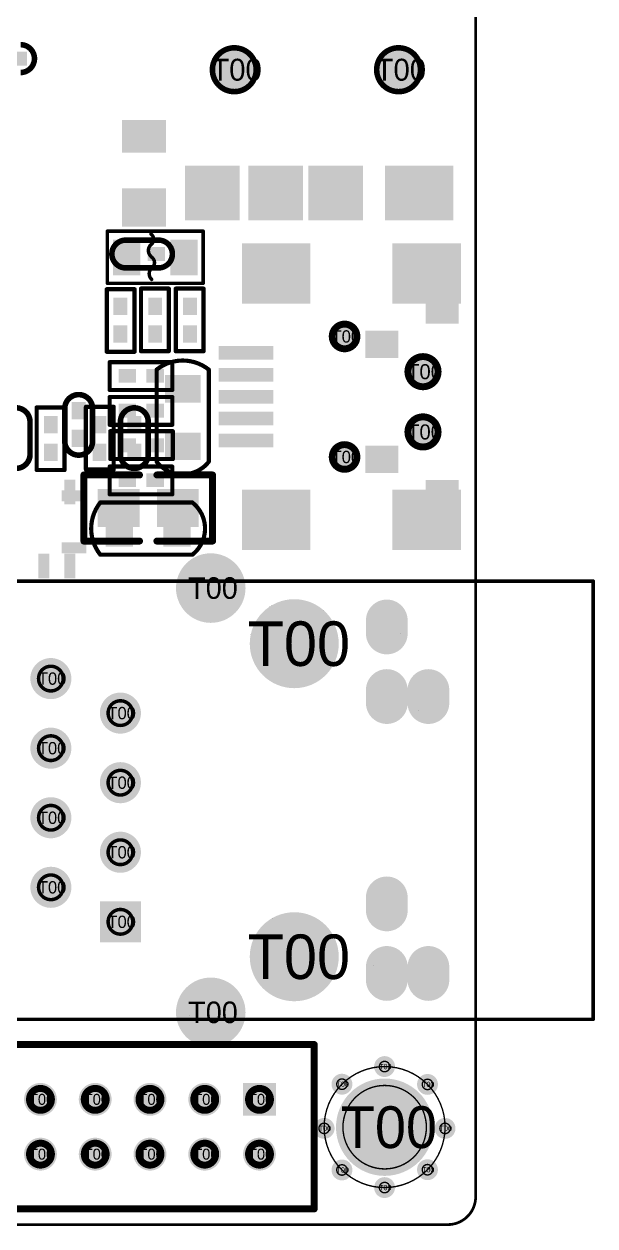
# Model space of a CAD drawing. Extents: x -400 to 4142, y 20 to 2756.
# Drawn here: x 3321 to 4142, y 58 to 1786 of the extents above; entities that cross this region are included whole.
import ezdxf

# ---------------------------------------------------------------- set-up
doc = ezdxf.new("R2010")
doc.units = 0
doc.header["$MEASUREMENT"] = 0
for name, color, linetype in [('2DLINES_1', 3, 'Continuous'), ('BOARD_OUTLINE', 1, 'Continuous'), ('COMP_OUTLINE_BOTTOM', 6, 'Continuous'), ('COMP_OUTLINE_TOP', 4, 'Continuous'), ('DRILLHOLE', 10, 'Continuous'), ('PADLAYER_BOTTOM', 7, 'Continuous'), ('PADLAYER_TOP', 5, 'Continuous'), ('TOOL_BOT', 13, 'Continuous'), ('TOOL_TOP', 8, 'Continuous'), ('TOOLCODE_BOT', 14, 'Continuous'), ('TOOLCODE_TOP', 9, 'Continuous')]:
    doc.layers.add(name, color=color, linetype=linetype)

msp = doc.modelspace()

# ---------------------------------------------------------------- linework, layer by layer
at = {"layer": '2DLINES_1', "const_width": 5}
for points in [[(3441.26, 1488), (3579.055, 1488)], [(3441.26, 1413), (3441.26, 1488)], [(3579.055, 1488), (3579.055, 1413)], [(3579.055, 1413), (3441.26, 1413)]]:
    msp.add_lwpolyline(points, dxfattribs=at)
at = {"layer": '2DLINES_1', "const_width": 2.5}
for points in [[(3440.01, 1488, 1), (3442.51, 1488, 1)], [(3440.01, 1488, 1), (3442.51, 1488, 1)], [(3577.805, 1488, 1), (3580.305, 1488, 1)], [(3577.805, 1488, 1), (3580.305, 1488, 1)], [(3440.01, 1413, 1), (3442.51, 1413, 1)], [(3440.01, 1413, 1), (3442.51, 1413, 1)], [(3577.805, 1413, 1), (3580.305, 1413, 1)], [(3577.805, 1413, 1), (3580.305, 1413, 1)]]:
    msp.add_lwpolyline(points, format="xyb", close=True, dxfattribs=at)
at = {"layer": 'BOARD_OUTLINE', "const_width": 3.937}
for points in [[(3970.866, 100), (3970.866, 2380, 0.414214)], [(3930.866, 60, 0.414214), (3970.866, 100)], [(73.858, 60), (3930.866, 60, 0.414214)]]:
    msp.add_lwpolyline(points, format="xyb", dxfattribs=at)
at = {"layer": 'BOARD_OUTLINE', "const_width": 1.969}
for points in [[(3969.882, 100, 1), (3971.85, 100, 1)], [(3969.882, 100, 1), (3971.85, 100, 1)], [(3929.882, 60, 1), (3931.85, 60, 1)], [(3929.882, 60, 1), (3931.85, 60, 1)]]:
    msp.add_lwpolyline(points, format="xyb", close=True, dxfattribs=at)
at = {"layer": 'COMP_OUTLINE_BOTTOM'}
for points, const_width in [([(3336.405, 1735.99, 0.414214), (3316.405, 1755.99)], 8), ([(3316.405, 1715.99, 0.414214), (3336.405, 1735.99, 0.414214)], 8), ([(3467.74, 1475.094, 0.414214), (3447.74, 1455.094, 0.414214)], 8), ([(3534.74, 1455.094, 0.414214), (3514.74, 1475.094)], 8), ([(3447.74, 1455.094, 0.414214), (3467.74, 1435.094)], 8), ([(3514.74, 1435.094, 0.414214), (3534.74, 1455.094, 0.414214)], 8), ([(3549.6, 1302.013, 0.169436), (3512.1, 1288.93)], 6), ([(3587.1, 1288.93, 0.169436), (3549.6, 1302.013, 0.169436)], 6), ([(3512.1, 1288.93), (3512.1, 1156.542, 0.230282)], 6), ([(3587.1, 1156.542), (3587.1, 1288.93, 0.169436)], 6), ([(3330, 1214, 0.414214), (3310, 1234, 0.414214)], 8), ([(3480, 1234, 0.414214), (3460, 1214)], 8), ([(3500, 1214, 0.414214), (3480, 1234, 0.414214)], 8), ([(3310, 1147, 0.414214), (3330, 1167)], 8), ([(3460, 1167, 0.414214), (3480, 1147, 0.414214)], 8), ([(3480, 1147, 0.414214), (3500, 1167)], 8), ([(3512.1, 1156.542, 0.230282), (3549.6, 1138.304, 0.230282)], 6), ([(3549.6, 1138.304, 0.230282), (3587.1, 1156.542)], 6)]:
    msp.add_lwpolyline(points, format="xyb", dxfattribs=dict(at, const_width=const_width))
for points, const_width in [([(3334.405, 1735.99, 1), (3338.405, 1735.99, 1)], 4), ([(3334.405, 1735.99, 1), (3338.405, 1735.99, 1)], 4), ([(3465.74, 1475.094, 1), (3469.74, 1475.094, 1)], 4), ([(3466.74, 1475.094, 1), (3470.74, 1475.094, 1)], 4), ([(3512.74, 1475.094, 1), (3516.74, 1475.094, 1)], 4), ([(3513.74, 1475.094, 1), (3517.74, 1475.094, 1)], 4), ([(3445.74, 1455.094, 1), (3449.74, 1455.094, 1)], 4), ([(3445.74, 1455.094, 1), (3449.74, 1455.094, 1)], 4), ([(3532.74, 1455.094, 1), (3536.74, 1455.094, 1)], 4), ([(3532.74, 1455.094, 1), (3536.74, 1455.094, 1)], 4), ([(3465.74, 1435.094, 1), (3469.74, 1435.094, 1)], 4), ([(3465.74, 1435.094, 1), (3469.74, 1435.094, 1)], 4), ([(3512.74, 1435.094, 1), (3516.74, 1435.094, 1)], 4), ([(3512.74, 1435.094, 1), (3516.74, 1435.094, 1)], 4), ([(3548.1, 1302.013, 1), (3551.1, 1302.013, 1)], 3), ([(3548.1, 1302.013, 1), (3551.1, 1302.013, 1)], 3), ([(3510.6, 1288.93, 1), (3513.6, 1288.93, 1)], 3), ([(3510.6, 1288.93, 1), (3513.6, 1288.93, 1)], 3), ([(3585.6, 1288.93, 1), (3588.6, 1288.93, 1)], 3), ([(3585.6, 1288.93, 1), (3588.6, 1288.93, 1)], 3), ([(3338.11, 1234.57, 1), (3341.11, 1234.57, 1)], 3), ([(3338.11, 1234.57, 1), (3341.11, 1234.57, 1)], 3), ([(3378.11, 1234.57, 1), (3381.11, 1234.57, 1)], 3), ([(3378.11, 1234.57, 1), (3381.11, 1234.57, 1)], 3), ([(3408.89, 1235.43, 1), (3411.89, 1235.43, 1)], 3), ([(3408.89, 1235.43, 1), (3411.89, 1235.43, 1)], 3), ([(3448.89, 1235.43, 1), (3451.89, 1235.43, 1)], 3), ([(3448.89, 1235.43, 1), (3451.89, 1235.43, 1)], 3), ([(3478, 1234, 1), (3482, 1234, 1)], 4), ([(3478, 1234, 1), (3482, 1234, 1)], 4), ([(3328, 1214, 1), (3332, 1214, 1)], 4), ([(3328, 1213, 1), (3332, 1213, 1)], 4), ([(3458, 1214, 1), (3462, 1214, 1)], 4), ([(3458, 1214, 1), (3462, 1214, 1)], 4), ([(3498, 1214, 1), (3502, 1214, 1)], 4), ([(3498, 1213, 1), (3502, 1213, 1)], 4), ([(3328, 1167, 1), (3332, 1167, 1)], 4), ([(3328, 1166, 1), (3332, 1166, 1)], 4), ([(3458, 1167, 1), (3462, 1167, 1)], 4), ([(3458, 1167, 1), (3462, 1167, 1)], 4), ([(3498, 1167, 1), (3502, 1167, 1)], 4), ([(3498, 1166, 1), (3502, 1166, 1)], 4), ([(3510.6, 1156.542, 1), (3513.6, 1156.542, 1)], 3), ([(3510.6, 1156.542, 1), (3513.6, 1156.542, 1)], 3), ([(3585.6, 1156.542, 1), (3588.6, 1156.542, 1)], 3), ([(3585.6, 1156.542, 1), (3588.6, 1156.542, 1)], 3), ([(3338.11, 1144.57, 1), (3341.11, 1144.57, 1)], 3), ([(3338.11, 1144.57, 1), (3341.11, 1144.57, 1)], 3), ([(3378.11, 1144.57, 1), (3381.11, 1144.57, 1)], 3), ([(3378.11, 1144.57, 1), (3381.11, 1144.57, 1)], 3), ([(3405, 1137.5, 1), (3410, 1137.5, 1)], 5), ([(3405, 1137.5, 1), (3410, 1137.5, 1)], 5), ([(3408.89, 1145.43, 1), (3411.89, 1145.43, 1)], 3), ([(3408.89, 1145.43, 1), (3411.89, 1145.43, 1)], 3), ([(3448.89, 1145.43, 1), (3451.89, 1145.43, 1)], 3), ([(3448.89, 1145.43, 1), (3451.89, 1145.43, 1)], 3), ([(3478, 1147, 1), (3482, 1147, 1)], 4), ([(3478, 1147, 1), (3482, 1147, 1)], 4), ([(3485, 1137.5, 1), (3490, 1137.5, 1)], 5), ([(3510, 1137.5, 1), (3515, 1137.5, 1)], 5), ([(3548.1, 1138.304, 1), (3551.1, 1138.304, 1)], 3), ([(3548.1, 1138.304, 1), (3551.1, 1138.304, 1)], 3), ([(3590, 1137.5, 1), (3595, 1137.5, 1)], 5), ([(3590, 1137.5, 1), (3595, 1137.5, 1)], 5), ([(3405, 1042.5, 1), (3410, 1042.5, 1)], 5), ([(3405, 1042.5, 1), (3410, 1042.5, 1)], 5), ([(3485, 1042.5, 1), (3490, 1042.5, 1)], 5), ([(3510, 1042.5, 1), (3515, 1042.5, 1)], 5), ([(3590, 1042.5, 1), (3595, 1042.5, 1)], 5), ([(3590, 1042.5, 1), (3595, 1042.5, 1)], 5)]:
    msp.add_lwpolyline(points, format="xyb", close=True, dxfattribs=dict(at, const_width=const_width))
for points, const_width in [([(3468.74, 1475.094), (3515.74, 1475.094)], 8), ([(3467.74, 1435.094), (3514.74, 1435.094)], 8), ([(3379.61, 1234.57), (3339.61, 1234.57)], 6), ([(3339.61, 1234.57), (3339.61, 1144.57)], 6), ([(3379.61, 1144.57), (3379.61, 1234.57)], 6), ([(3450.39, 1235.43), (3410.39, 1235.43)], 6), ([(3410.39, 1235.43), (3410.39, 1145.43)], 6), ([(3450.39, 1145.43), (3450.39, 1235.43)], 6), ([(3330, 1213), (3330, 1166)], 8), ([(3460, 1214), (3460, 1167)], 8), ([(3500, 1213), (3500, 1166)], 8), ([(3339.61, 1144.57), (3379.61, 1144.57)], 6), ([(3487.5, 1137.5), (3407.5, 1137.5)], 10), ([(3407.5, 1137.5), (3407.5, 1042.5)], 10), ([(3410.39, 1145.43), (3450.39, 1145.43)], 6), ([(3512.5, 1137.5), (3592.5, 1137.5)], 10), ([(3592.5, 1137.5), (3592.5, 1042.5)], 10), ([(3407.5, 1042.5), (3487.5, 1042.5)], 10), ([(3592.5, 1042.5), (3512.5, 1042.5)], 10)]:
    msp.add_lwpolyline(points, dxfattribs=dict(at, const_width=const_width))
at = {"layer": 'COMP_OUTLINE_TOP'}
for points, const_width in [([(3503.858, 1468.504, 0.51724), (3503.858, 1483.858)], 5), ([(3503.858, 1451.969, -0.437275), (3503.858, 1468.504, 0.51724)], 5), ([(3505.039, 1435.039, 0.51779), (3505.039, 1450.394)], 5), ([(3505.039, 1418.504, -0.436895), (3505.039, 1435.039, 0.51779)], 5), ([(3380, 1233, -0.414214), (3400, 1253, -0.414214)], 8), ([(3400, 1253, -0.414214), (3420, 1233)], 8), ([(3400, 1166, -0.414214), (3380, 1186)], 8), ([(3420, 1186, -0.414214), (3400, 1166, -0.414214)], 8), ([(3417.987, 1060.4, -0.169436), (3431.07, 1097.9)], 6), ([(3431.07, 1097.9), (3563.458, 1097.9, -0.230282)], 6), ([(3563.458, 1097.9, -0.230282), (3581.696, 1060.4, -0.230282)], 6), ([(3431.07, 1022.9, -0.169436), (3417.987, 1060.4, -0.169436)], 6), ([(3581.696, 1060.4, -0.230282), (3563.458, 1022.9)], 6), ([(3563.458, 1022.9), (3431.07, 1022.9, -0.169436)], 6), ([(3752.957, 200.18, 1), (3926.883, 200.18, 1), (3752.957, 200.18)], 2)]:
    msp.add_lwpolyline(points, format="xyb", dxfattribs=dict(at, const_width=const_width))
for points, const_width in [([(3502.608, 1483.858, 1), (3505.108, 1483.858, 1)], 2.5), ([(3502.608, 1468.504, 1), (3505.108, 1468.504, 1)], 2.5), ([(3502.608, 1468.504, 1), (3505.108, 1468.504, 1)], 2.5), ([(3502.608, 1451.969, 1), (3505.108, 1451.969, 1)], 2.5), ([(3503.789, 1450.394, 1), (3506.289, 1450.394, 1)], 2.5), ([(3503.789, 1435.039, 1), (3506.289, 1435.039, 1)], 2.5), ([(3503.789, 1435.039, 1), (3506.289, 1435.039, 1)], 2.5), ([(3503.789, 1418.504, 1), (3506.289, 1418.504, 1)], 2.5), ([(3438.89, 1404.57, 1), (3441.89, 1404.57, 1)], 3), ([(3438.89, 1404.57, 1), (3441.89, 1404.57, 1)], 3), ([(3478.89, 1404.57, 1), (3481.89, 1404.57, 1)], 3), ([(3478.89, 1404.57, 1), (3481.89, 1404.57, 1)], 3), ([(3488.11, 1405.43, 1), (3491.11, 1405.43, 1)], 3), ([(3488.11, 1405.43, 1), (3491.11, 1405.43, 1)], 3), ([(3528.11, 1405.43, 1), (3531.11, 1405.43, 1)], 3), ([(3528.11, 1405.43, 1), (3531.11, 1405.43, 1)], 3), ([(3538.11, 1405.43, 1), (3541.11, 1405.43, 1)], 3), ([(3538.11, 1405.43, 1), (3541.11, 1405.43, 1)], 3), ([(3578.11, 1405.43, 1), (3581.11, 1405.43, 1)], 3), ([(3578.11, 1405.43, 1), (3581.11, 1405.43, 1)], 3), ([(3438.89, 1314.57, 1), (3441.89, 1314.57, 1)], 3), ([(3438.89, 1314.57, 1), (3441.89, 1314.57, 1)], 3), ([(3478.89, 1314.57, 1), (3481.89, 1314.57, 1)], 3), ([(3478.89, 1314.57, 1), (3481.89, 1314.57, 1)], 3), ([(3488.11, 1315.43, 1), (3491.11, 1315.43, 1)], 3), ([(3488.11, 1315.43, 1), (3491.11, 1315.43, 1)], 3), ([(3528.11, 1315.43, 1), (3531.11, 1315.43, 1)], 3), ([(3528.11, 1315.43, 1), (3531.11, 1315.43, 1)], 3), ([(3538.11, 1315.43, 1), (3541.11, 1315.43, 1)], 3), ([(3538.11, 1315.43, 1), (3541.11, 1315.43, 1)], 3), ([(3578.11, 1315.43, 1), (3581.11, 1315.43, 1)], 3), ([(3578.11, 1315.43, 1), (3581.11, 1315.43, 1)], 3), ([(3443.07, 1299.61, 1), (3446.07, 1299.61, 1)], 3), ([(3443.07, 1299.61, 1), (3446.07, 1299.61, 1)], 3), ([(3533.07, 1299.61, 1), (3536.07, 1299.61, 1)], 3), ([(3533.07, 1299.61, 1), (3536.07, 1299.61, 1)], 3), ([(3443.07, 1259.61, 1), (3446.07, 1259.61, 1)], 3), ([(3443.07, 1259.61, 1), (3446.07, 1259.61, 1)], 3), ([(3533.07, 1259.61, 1), (3536.07, 1259.61, 1)], 3), ([(3533.07, 1259.61, 1), (3536.07, 1259.61, 1)], 3), ([(3398, 1253, 1), (3402, 1253, 1)], 4), ([(3398, 1253, 1), (3402, 1253, 1)], 4), ([(3443.07, 1249.61, 1), (3446.07, 1249.61, 1)], 3), ([(3443.07, 1249.61, 1), (3446.07, 1249.61, 1)], 3), ([(3533.07, 1249.61, 1), (3536.07, 1249.61, 1)], 3), ([(3533.07, 1249.61, 1), (3536.07, 1249.61, 1)], 3), ([(3378, 1233, 1), (3382, 1233, 1)], 4), ([(3378, 1233, 1), (3382, 1233, 1)], 4), ([(3418, 1234, 1), (3422, 1234, 1)], 4), ([(3418, 1233, 1), (3422, 1233, 1)], 4), ([(3443.07, 1209.61, 1), (3446.07, 1209.61, 1)], 3), ([(3443.07, 1209.61, 1), (3446.07, 1209.61, 1)], 3), ([(3533.07, 1209.61, 1), (3536.07, 1209.61, 1)], 3), ([(3533.07, 1209.61, 1), (3536.07, 1209.61, 1)], 3), ([(3443.93, 1200.39, 1), (3446.93, 1200.39, 1)], 3), ([(3443.93, 1200.39, 1), (3446.93, 1200.39, 1)], 3), ([(3533.93, 1200.39, 1), (3536.93, 1200.39, 1)], 3), ([(3533.93, 1200.39, 1), (3536.93, 1200.39, 1)], 3), ([(3378, 1186, 1), (3382, 1186, 1)], 4), ([(3378, 1186, 1), (3382, 1186, 1)], 4), ([(3418, 1187, 1), (3422, 1187, 1)], 4), ([(3418, 1186, 1), (3422, 1186, 1)], 4), ([(3398, 1166, 1), (3402, 1166, 1)], 4), ([(3398, 1166, 1), (3402, 1166, 1)], 4), ([(3443.93, 1160.39, 1), (3446.93, 1160.39, 1)], 3), ([(3443.93, 1160.39, 1), (3446.93, 1160.39, 1)], 3), ([(3533.93, 1160.39, 1), (3536.93, 1160.39, 1)], 3), ([(3533.93, 1160.39, 1), (3536.93, 1160.39, 1)], 3), ([(3443.07, 1149.61, 1), (3446.07, 1149.61, 1)], 3), ([(3443.07, 1149.61, 1), (3446.07, 1149.61, 1)], 3), ([(3533.07, 1149.61, 1), (3536.07, 1149.61, 1)], 3), ([(3533.07, 1149.61, 1), (3536.07, 1149.61, 1)], 3), ([(3443.07, 1109.61, 1), (3446.07, 1109.61, 1)], 3), ([(3443.07, 1109.61, 1), (3446.07, 1109.61, 1)], 3), ([(3533.07, 1109.61, 1), (3536.07, 1109.61, 1)], 3), ([(3533.07, 1109.61, 1), (3536.07, 1109.61, 1)], 3), ([(3429.57, 1097.9, 1), (3432.57, 1097.9, 1)], 3), ([(3429.57, 1097.9, 1), (3432.57, 1097.9, 1)], 3), ([(3561.958, 1097.9, 1), (3564.958, 1097.9, 1)], 3), ([(3561.958, 1097.9, 1), (3564.958, 1097.9, 1)], 3), ([(3416.487, 1060.4, 1), (3419.487, 1060.4, 1)], 3), ([(3416.487, 1060.4, 1), (3419.487, 1060.4, 1)], 3), ([(3580.196, 1060.4, 1), (3583.196, 1060.4, 1)], 3), ([(3580.196, 1060.4, 1), (3583.196, 1060.4, 1)], 3), ([(3429.57, 1022.9, 1), (3432.57, 1022.9, 1)], 3), ([(3429.57, 1022.9, 1), (3432.57, 1022.9, 1)], 3), ([(3561.958, 1022.9, 1), (3564.958, 1022.9, 1)], 3), ([(3561.958, 1022.9, 1), (3564.958, 1022.9, 1)], 3), ([(4138.67, 984.96, 1), (4141.17, 984.96, 1)], 2.5), ([(4138.67, 984.96, 1), (4141.17, 984.96, 1)], 2.5), ([(4138.67, 355.04, 1), (4141.17, 355.04, 1)], 2.5), ([(4138.67, 355.04, 1), (4141.17, 355.04, 1)], 2.5), ([(3736.24, 318.74, 1), (3741.24, 318.74, 1)], 5), ([(3736.24, 318.74, 1), (3741.24, 318.74, 1)], 5), ([(3736.24, 82.52, 1), (3741.24, 82.52, 1)], 5), ([(3736.24, 82.52, 1), (3741.24, 82.52, 1)], 5)]:
    msp.add_lwpolyline(points, format="xyb", close=True, dxfattribs=dict(at, const_width=const_width))
for points, const_width in [([(3440.39, 1404.57), (3480.39, 1404.57)], 6), ([(3440.39, 1314.57), (3440.39, 1404.57)], 6), ([(3480.39, 1404.57), (3480.39, 1314.57)], 6), ([(3489.61, 1315.43), (3489.61, 1405.43)], 6), ([(3489.61, 1405.43), (3529.61, 1405.43)], 6), ([(3529.61, 1405.43), (3529.61, 1315.43)], 6), ([(3539.61, 1315.43), (3539.61, 1405.43)], 6), ([(3539.61, 1405.43), (3579.61, 1405.43)], 6), ([(3579.61, 1405.43), (3579.61, 1315.43)], 6), ([(3480.39, 1314.57), (3440.39, 1314.57)], 6), ([(3529.61, 1315.43), (3489.61, 1315.43)], 6), ([(3579.61, 1315.43), (3539.61, 1315.43)], 6), ([(3444.57, 1259.61), (3444.57, 1299.61)], 6), ([(3444.57, 1299.61), (3534.57, 1299.61)], 6), ([(3534.57, 1299.61), (3534.57, 1259.61)], 6), ([(3534.57, 1259.61), (3444.57, 1259.61)], 6), ([(3444.57, 1209.61), (3444.57, 1249.61)], 6), ([(3444.57, 1249.61), (3534.57, 1249.61)], 6), ([(3534.57, 1249.61), (3534.57, 1209.61)], 6), ([(3380, 1186), (3380, 1233)], 8), ([(3420, 1187), (3420, 1234)], 8), ([(3534.57, 1209.61), (3444.57, 1209.61)], 6), ([(3445.43, 1160.39), (3445.43, 1200.39)], 6), ([(3445.43, 1200.39), (3535.43, 1200.39)], 6), ([(3535.43, 1200.39), (3535.43, 1160.39)], 6), ([(3535.43, 1160.39), (3445.43, 1160.39)], 6), ([(3444.57, 1109.61), (3444.57, 1149.61)], 6), ([(3444.57, 1149.61), (3534.57, 1149.61)], 6), ([(3534.57, 1149.61), (3534.57, 1109.61)], 6), ([(3534.57, 1109.61), (3444.57, 1109.61)], 6), ([(3280.08, 984.96), (4139.92, 984.96)], 5), ([(4139.92, 984.96), (4139.92, 355.04)], 5), ([(4139.92, 355.04), (3280.08, 355.04)], 5), ([(1770.236, 318.74), (3738.74, 318.74)], 10), ([(3738.74, 318.74), (3738.74, 82.52)], 10), ([(3738.74, 82.52), (1770.236, 82.52)], 10)]:
    msp.add_lwpolyline(points, dxfattribs=dict(at, const_width=const_width))
at = {"layer": 'DRILLHOLE', "const_width": 0.001}
for points in [[(3863.07, 913.429, -1), (3823.07, 913.429), (3823.07, 924.611, -1), (3863.07, 924.611), (3863.07, 913.429)], [(3863.07, 813.43, -1), (3823.07, 813.43), (3823.07, 824.611, -1), (3863.07, 824.611), (3863.07, 813.43)], [(3922.91, 813.429, -1), (3882.91, 813.429), (3882.91, 824.611, -1), (3922.91, 824.611), (3922.91, 813.429)], [(3863.07, 515.389, -1), (3823.07, 515.389), (3823.07, 526.571, -1), (3863.07, 526.571), (3863.07, 515.389)], [(3863.07, 415.389, -1), (3823.07, 415.389), (3823.07, 426.57, -1), (3863.07, 426.57), (3863.07, 415.389)], [(3922.91, 415.389, -1), (3882.91, 415.389), (3882.91, 426.571, -1), (3922.91, 426.571), (3922.91, 415.389)]]:
    msp.add_lwpolyline(points, format="xyb", dxfattribs=at)
at = {"layer": 'DRILLHOLE', "const_width": 0.0005}
for points in [[(3863.07, 913.429, 1), (3863.07, 913.429, 1)], [(3863.07, 913.429, 1), (3863.07, 913.429, 1)], [(3863.07, 813.43, 1), (3863.07, 813.43, 1)], [(3863.07, 813.43, 1), (3863.07, 813.43, 1)], [(3922.91, 813.429, 1), (3922.91, 813.429, 1)], [(3922.91, 813.429, 1), (3922.91, 813.429, 1)], [(3863.07, 515.389, 1), (3863.07, 515.389, 1)], [(3863.07, 515.389, 1), (3863.07, 515.389, 1)], [(3863.07, 415.389, 1), (3863.07, 415.389, 1)], [(3863.07, 415.389, 1), (3863.07, 415.389, 1)], [(3922.91, 415.389, 1), (3922.91, 415.389, 1)], [(3922.91, 415.389, 1), (3922.91, 415.389, 1)]]:
    msp.add_lwpolyline(points, format="xyb", close=True, dxfattribs=at)
at = {"layer": 'PADLAYER_BOTTOM'}
for points, const_width in [([(3608.031, 1720, 1), (3639.528, 1720, 1)], 31.496), ([(3608.031, 1720, 1), (3639.528, 1720, 1)], 31.496), ([(3844.252, 1720, 1), (3875.748, 1720, 1)], 31.496), ([(3844.252, 1720, 1), (3875.748, 1720, 1)], 31.496), ([(3773.504, 1336.615, 1), (3791.22, 1336.615, 1)], 17.716), ([(3884.291, 1285.984, 1), (3905.945, 1285.984, 1)], 21.654), ([(3884.291, 1199.37, 1), (3905.945, 1199.37, 1)], 21.654), ([(3773.504, 1163.386, 1), (3791.22, 1163.386, 1)], 17.716), ([(3564.92, 974.92, 1), (3614.92, 974.92, 1)], 50), ([(3678.013, 895, 1), (3741.987, 895, 1)], 63.975), ([(3828.07, 919.02, 1), (3858.07, 919.02, 1)], 30), ([(3345.235, 844.8, 1), (3374.765, 844.8, 1)], 29.53), ([(3828.07, 819.02, 1), (3858.07, 819.02, 1)], 30), ([(3887.91, 819.02, 1), (3917.91, 819.02, 1)], 30), ([(3445.235, 795.2, 1), (3474.765, 795.2, 1)], 29.53), ([(3345.235, 744.8, 1), (3374.765, 744.8, 1)], 29.53), ([(3445.235, 695.2, 1), (3474.765, 695.2, 1)], 29.53), ([(3345.235, 644.8, 1), (3374.765, 644.8, 1)], 29.53), ([(3445.235, 595.2, 1), (3474.765, 595.2, 1)], 29.53), ([(3345.235, 544.8, 1), (3374.765, 544.8, 1)], 29.53), ([(3828.07, 520.98, 1), (3858.07, 520.98, 1)], 30), ([(3678.013, 445, 1), (3741.987, 445, 1)], 63.975), ([(3828.07, 420.98, 1), (3858.07, 420.98, 1)], 30), ([(3887.91, 420.98, 1), (3917.91, 420.98, 1)], 30), ([(3564.92, 365.08, 1), (3614.92, 365.08, 1)], 50), ([(3832.38, 287.15, 1), (3847.38, 287.15, 1)], 15), ([(3771.1, 261.81, 1), (3786.1, 261.81, 1)], 15), ([(3894.09, 261.5, 1), (3909.09, 261.5, 1)], 15), ([(3333.228, 240, 1), (3356.85, 240, 1)], 23.622), ([(3411.969, 240, 1), (3435.591, 240, 1)], 23.622), ([(3490.709, 240, 1), (3514.331, 240, 1)], 23.622), ([(3569.449, 240, 1), (3593.071, 240, 1)], 23.622), ([(3805, 200, 1), (3875, 200, 1)], 70), ([(3745.47, 198.28, 1), (3760.47, 198.28, 1)], 15), ([(3919.35, 198.26, 1), (3934.35, 198.26, 1)], 15), ([(3333.228, 161.26, 1), (3356.85, 161.26, 1)], 23.622), ([(3411.969, 161.26, 1), (3435.591, 161.26, 1)], 23.622), ([(3490.709, 161.26, 1), (3514.331, 161.26, 1)], 23.622), ([(3569.449, 161.26, 1), (3593.071, 161.26, 1)], 23.622), ([(3648.189, 161.26, 1), (3671.811, 161.26, 1)], 23.622), ([(3771.09, 138.51, 1), (3786.09, 138.51, 1)], 15), ([(3894.07, 138.86, 1), (3909.07, 138.86, 1)], 15), ([(3832.38, 113.21, 1), (3847.38, 113.21, 1)], 15)]:
    msp.add_lwpolyline(points, format="xyb", close=True, dxfattribs=dict(at, const_width=const_width))
for points in [[(3325.905, 1745.99), (3300.905, 1745.99), (3325.905, 1725.99), (3300.905, 1725.99)], [(3462.391, 1600.62), (3525.383, 1600.62), (3462.391, 1647.864), (3525.383, 1647.864)], [(3722.52, 1582.205), (3643.78, 1582.205), (3722.52, 1503.465), (3643.78, 1503.465)], [(3919.37, 1582.205), (3840.63, 1582.205), (3919.37, 1503.465), (3840.63, 1503.465)], [(3462.391, 1494.32), (3525.383, 1494.32), (3462.391, 1549.438), (3525.383, 1549.438)], [(3484.24, 1465.094), (3459.24, 1465.094), (3484.24, 1445.094), (3459.24, 1445.094)], [(3524.24, 1465.094), (3499.24, 1465.094), (3524.24, 1445.094), (3499.24, 1445.094)], [(3899.055, 1421.815), (3899.055, 1354.885), (3946.299, 1421.815), (3946.299, 1354.885)], [(3812.441, 1305.669), (3859.685, 1305.669), (3812.441, 1345.039), (3859.685, 1345.039)], [(3575.41, 1281.025), (3524.23, 1281.025), (3575.41, 1241.655), (3524.23, 1241.655)], [(3370, 1197.5), (3370, 1222.5), (3350, 1197.5), (3350, 1222.5)], [(3420, 1222.5), (3420, 1197.5), (3440, 1222.5), (3440, 1197.5)], [(3490, 1197.5), (3490, 1222.5), (3470, 1197.5), (3470, 1222.5)], [(3575.41, 1198.345), (3524.23, 1198.345), (3575.41, 1158.975), (3524.23, 1158.975)], [(3370, 1157.5), (3370, 1182.5), (3350, 1157.5), (3350, 1182.5)], [(3420, 1182.5), (3420, 1157.5), (3440, 1182.5), (3440, 1157.5)], [(3490, 1157.5), (3490, 1182.5), (3470, 1157.5), (3470, 1182.5)], [(3812.441, 1140.315), (3859.685, 1140.315), (3812.441, 1179.685), (3859.685, 1179.685)], [(3395.276, 1095.434), (3395.276, 1130.866), (3379.528, 1095.434), (3379.528, 1130.866)], [(3899.055, 1130.472), (3899.055, 1063.543), (3946.299, 1130.472), (3946.299, 1063.543)], [(3427.5, 1062.5), (3487.5, 1062.5), (3427.5, 1117.5), (3487.5, 1117.5)], [(3512.5, 1062.5), (3572.5, 1062.5), (3512.5, 1117.5), (3572.5, 1117.5)], [(3357.874, 989.134), (3357.874, 1024.566), (3342.126, 989.134), (3342.126, 1024.566)], [(3395.276, 989.134), (3395.276, 1024.566), (3379.528, 989.134), (3379.528, 1024.566)], [(3430.47, 524.73), (3430.47, 465.67), (3489.53, 524.73), (3489.53, 465.67)], [(3636.378, 263.622), (3636.378, 216.378), (3683.622, 263.622), (3683.622, 216.378)]]:
    msp.add_solid(points, dxfattribs=at)
at = {"layer": 'PADLAYER_TOP'}
for points, const_width in [([(3608.031, 1720, 1), (3639.528, 1720, 1)], 31.496), ([(3608.031, 1720, 1), (3639.528, 1720, 1)], 31.496), ([(3844.252, 1720, 1), (3875.748, 1720, 1)], 31.496), ([(3844.252, 1720, 1), (3875.748, 1720, 1)], 31.496), ([(3773.504, 1336.615, 1), (3791.22, 1336.615, 1)], 17.716), ([(3884.291, 1285.984, 1), (3905.945, 1285.984, 1)], 21.654), ([(3884.291, 1199.37, 1), (3905.945, 1199.37, 1)], 21.654), ([(3773.504, 1163.386, 1), (3791.22, 1163.386, 1)], 17.716), ([(3564.92, 974.92, 1), (3614.92, 974.92, 1)], 50), ([(3678.013, 895, 1), (3741.987, 895, 1)], 63.975), ([(3828.07, 928.39, 1), (3858.07, 928.39, 1)], 30), ([(3828.07, 909.65, 1), (3858.07, 909.65, 1)], 30), ([(3345.235, 844.8, 1), (3374.765, 844.8, 1)], 29.53), ([(3828.07, 828.39, 1), (3858.07, 828.39, 1)], 30), ([(3887.91, 828.39, 1), (3917.91, 828.39, 1)], 30), ([(3828.07, 809.65, 1), (3858.07, 809.65, 1)], 30), ([(3887.91, 809.65, 1), (3917.91, 809.65, 1)], 30), ([(3445.235, 795.2, 1), (3474.765, 795.2, 1)], 29.53), ([(3345.235, 744.8, 1), (3374.765, 744.8, 1)], 29.53), ([(3445.235, 695.2, 1), (3474.765, 695.2, 1)], 29.53), ([(3345.235, 644.8, 1), (3374.765, 644.8, 1)], 29.53), ([(3445.235, 595.2, 1), (3474.765, 595.2, 1)], 29.53), ([(3345.235, 544.8, 1), (3374.765, 544.8, 1)], 29.53), ([(3828.07, 530.35, 1), (3858.07, 530.35, 1)], 30), ([(3828.07, 511.61, 1), (3858.07, 511.61, 1)], 30), ([(3678.013, 445, 1), (3741.987, 445, 1)], 63.975), ([(3828.07, 430.35, 1), (3858.07, 430.35, 1)], 30), ([(3887.91, 430.35, 1), (3917.91, 430.35, 1)], 30), ([(3828.07, 411.61, 1), (3858.07, 411.61, 1)], 30), ([(3887.91, 411.61, 1), (3917.91, 411.61, 1)], 30), ([(3564.92, 365.08, 1), (3614.92, 365.08, 1)], 50), ([(3832.38, 287.15, 1), (3847.38, 287.15, 1)], 15), ([(3771.1, 261.81, 1), (3786.1, 261.81, 1)], 15), ([(3894.09, 261.5, 1), (3909.09, 261.5, 1)], 15), ([(3333.228, 240, 1), (3356.85, 240, 1)], 23.622), ([(3411.969, 240, 1), (3435.591, 240, 1)], 23.622), ([(3490.709, 240, 1), (3514.331, 240, 1)], 23.622), ([(3569.449, 240, 1), (3593.071, 240, 1)], 23.622), ([(3805, 200, 1), (3875, 200, 1)], 70), ([(3745.47, 198.28, 1), (3760.47, 198.28, 1)], 15), ([(3919.35, 198.26, 1), (3934.35, 198.26, 1)], 15), ([(3333.228, 161.26, 1), (3356.85, 161.26, 1)], 23.622), ([(3411.969, 161.26, 1), (3435.591, 161.26, 1)], 23.622), ([(3490.709, 161.26, 1), (3514.331, 161.26, 1)], 23.622), ([(3569.449, 161.26, 1), (3593.071, 161.26, 1)], 23.622), ([(3648.189, 161.26, 1), (3671.811, 161.26, 1)], 23.622), ([(3771.09, 138.51, 1), (3786.09, 138.51, 1)], 15), ([(3894.07, 138.86, 1), (3909.07, 138.86, 1)], 15), ([(3832.38, 113.21, 1), (3847.38, 113.21, 1)], 15)]:
    msp.add_lwpolyline(points, format="xyb", close=True, dxfattribs=dict(at, const_width=const_width))
for points in [[(3552.913, 1503.465), (3631.654, 1503.465), (3552.913, 1582.205), (3631.654, 1582.205)], [(3730.079, 1503.465), (3808.819, 1503.465), (3730.079, 1582.205), (3808.819, 1582.205)], [(3860, 1503.465), (3938.74, 1503.465), (3860, 1582.205), (3938.74, 1582.205)], [(3488.504, 1424.409), (3488.504, 1475.591), (3449.134, 1424.409), (3449.134, 1475.591)], [(3571.181, 1424.409), (3571.181, 1475.591), (3531.811, 1424.409), (3531.811, 1475.591)], [(3733.15, 1470.473), (3634.725, 1470.473), (3733.15, 1383.859), (3634.725, 1383.859)], [(3949.685, 1470.473), (3851.26, 1470.473), (3949.685, 1383.859), (3851.26, 1383.859)], [(3450, 1392.5), (3450, 1367.5), (3470, 1392.5), (3470, 1367.5)], [(3520, 1367.5), (3520, 1392.5), (3500, 1367.5), (3500, 1392.5)], [(3570, 1367.5), (3570, 1392.5), (3550, 1367.5), (3550, 1392.5)], [(3450, 1352.5), (3450, 1327.5), (3470, 1352.5), (3470, 1327.5)], [(3520, 1327.5), (3520, 1352.5), (3500, 1327.5), (3500, 1352.5)], [(3570, 1327.5), (3570, 1352.5), (3550, 1327.5), (3550, 1352.5)], [(3680, 1322.835), (3601.26, 1322.835), (3680, 1303.151), (3601.26, 1303.151)], [(3482.5, 1290), (3457.5, 1290), (3482.5, 1270), (3457.5, 1270)], [(3522.5, 1290), (3497.5, 1290), (3522.5, 1270), (3497.5, 1270)], [(3680, 1291.339), (3601.26, 1291.339), (3680, 1271.655), (3601.26, 1271.655)], [(3680, 1259.843), (3601.26, 1259.843), (3680, 1240.158), (3601.26, 1240.158)], [(3410, 1217.5), (3410, 1242.5), (3390, 1217.5), (3390, 1242.5)], [(3482.5, 1240), (3457.5, 1240), (3482.5, 1220), (3457.5, 1220)], [(3522.5, 1240), (3497.5, 1240), (3522.5, 1220), (3497.5, 1220)], [(3680, 1228.347), (3601.26, 1228.347), (3680, 1208.662), (3601.26, 1208.662)], [(3410, 1177.5), (3410, 1202.5), (3390, 1177.5), (3390, 1202.5)], [(3680, 1196.851), (3601.26, 1196.851), (3680, 1177.166), (3601.26, 1177.166)], [(3457.5, 1170), (3482.5, 1170), (3457.5, 1190), (3482.5, 1190)], [(3497.5, 1170), (3522.5, 1170), (3497.5, 1190), (3522.5, 1190)], [(3482.5, 1140), (3457.5, 1140), (3482.5, 1120), (3457.5, 1120)], [(3522.5, 1140), (3497.5, 1140), (3522.5, 1120), (3497.5, 1120)], [(3375.434, 1099.528), (3410.866, 1099.528), (3375.434, 1115.276), (3410.866, 1115.276)], [(3733.149, 1116.142), (3634.724, 1116.142), (3733.149, 1029.528), (3634.724, 1029.528)], [(3949.684, 1116.142), (3851.259, 1116.142), (3949.684, 1029.528), (3851.259, 1029.528)], [(3478.345, 1034.59), (3478.345, 1085.77), (3438.975, 1034.59), (3438.975, 1085.77)], [(3561.025, 1034.59), (3561.025, 1085.77), (3521.655, 1034.59), (3521.655, 1085.77)], [(3375.434, 1024.724), (3410.866, 1024.724), (3375.434, 1040.472), (3410.866, 1040.472)], [(3813.07, 928.39), (3813.07, 909.65), (3873.07, 928.39), (3873.07, 909.65)], [(3813.07, 828.39), (3813.07, 809.65), (3873.07, 828.39), (3873.07, 809.65)], [(3872.91, 828.39), (3872.91, 809.65), (3932.91, 828.39), (3932.91, 809.65)], [(3430.47, 524.73), (3430.47, 465.67), (3489.53, 524.73), (3489.53, 465.67)], [(3813.07, 530.35), (3813.07, 511.61), (3873.07, 530.35), (3873.07, 511.61)], [(3813.07, 430.35), (3813.07, 411.61), (3873.07, 430.35), (3873.07, 411.61)], [(3872.91, 430.35), (3872.91, 411.61), (3932.91, 430.35), (3932.91, 411.61)], [(3636.378, 263.622), (3636.378, 216.378), (3683.622, 263.622), (3683.622, 216.378)]]:
    msp.add_solid(points, dxfattribs=at)
at = {"layer": 'TOOL_BOT'}
for points, const_width in [([(3592.283, 1720, 1), (3655.276, 1720, 1), (3592.283, 1720)], 8), ([(3828.504, 1720, 1), (3891.496, 1720, 1), (3828.504, 1720)], 8), ([(3873.465, 1285.984, 1), (3916.772, 1285.984, 1), (3873.465, 1285.984)], 10), ([(3873.465, 1199.37, 1), (3916.772, 1199.37, 1), (3873.465, 1199.37)], 10)]:
    msp.add_lwpolyline(points, format="xyb", dxfattribs=dict(at, const_width=const_width))
at = {"layer": 'TOOL_TOP'}
for points, const_width in [([(3592.283, 1720, 1), (3655.276, 1720, 1), (3592.283, 1720)], 8), ([(3828.504, 1720, 1), (3891.496, 1720, 1), (3828.504, 1720)], 8), ([(3764.646, 1336.615, 1), (3800.079, 1336.615, 1), (3764.646, 1336.615)], 10), ([(3764.645, 1163.386, 1), (3800.078, 1163.386, 1), (3764.645, 1163.386)], 10), ([(3558.915, 974.92, 1), (3620.925, 974.92, 1), (3558.915, 974.92)], 0.001), ([(3646.025, 895, 1), (3773.975, 895, 1), (3646.025, 895)], 0.001), ([(3342.285, 844.8, 1), (3377.715, 844.8, 1), (3342.285, 844.8)], 5), ([(3442.285, 795.2, 1), (3477.715, 795.2, 1), (3442.285, 795.2)], 5), ([(3342.285, 744.8, 1), (3377.715, 744.8, 1), (3342.285, 744.8)], 5), ([(3442.285, 695.2, 1), (3477.715, 695.2, 1), (3442.285, 695.2)], 5), ([(3342.285, 644.8, 1), (3377.715, 644.8, 1), (3342.285, 644.8)], 5), ([(3442.285, 595.2, 1), (3477.715, 595.2, 1), (3442.285, 595.2)], 5), ([(3342.285, 544.8, 1), (3377.715, 544.8, 1), (3342.285, 544.8)], 5), ([(3442.285, 495.2, 1), (3477.715, 495.2, 1), (3442.285, 495.2)], 5), ([(3646.025, 445, 1), (3773.975, 445, 1), (3646.025, 445)], 0.001), ([(3558.915, 365.08, 1), (3620.925, 365.08, 1), (3558.915, 365.08)], 0.001), ([(3832.38, 287.15, 1), (3847.38, 287.15, 1), (3832.38, 287.15)], 2), ([(3329.291, 240, 1), (3360.787, 240, 1), (3329.291, 240)], 10), ([(3408.031, 240, 1), (3439.528, 240, 1), (3408.031, 240)], 10), ([(3486.772, 240, 1), (3518.268, 240, 1), (3486.772, 240)], 10), ([(3565.512, 240, 1), (3597.008, 240, 1), (3565.512, 240)], 10), ([(3644.252, 240, 1), (3675.748, 240, 1), (3644.252, 240)], 10), ([(3771.1, 261.81, 1), (3786.1, 261.81, 1), (3771.1, 261.81)], 2), ([(3780, 200, 1), (3900, 200, 1), (3780, 200)], 2), ([(3894.09, 261.5, 1), (3909.09, 261.5, 1), (3894.09, 261.5)], 2), ([(3745.47, 198.28, 1), (3760.47, 198.28, 1), (3745.47, 198.28)], 2), ([(3919.35, 198.26, 1), (3934.35, 198.26, 1), (3919.35, 198.26)], 2), ([(3329.291, 161.26, 1), (3360.787, 161.26, 1), (3329.291, 161.26)], 10), ([(3408.031, 161.26, 1), (3439.528, 161.26, 1), (3408.031, 161.26)], 10), ([(3486.772, 161.26, 1), (3518.268, 161.26, 1), (3486.772, 161.26)], 10), ([(3565.512, 161.26, 1), (3597.008, 161.26, 1), (3565.512, 161.26)], 10), ([(3644.252, 161.26, 1), (3675.748, 161.26, 1), (3644.252, 161.26)], 10), ([(3771.09, 138.51, 1), (3786.09, 138.51, 1), (3771.09, 138.51)], 2), ([(3894.07, 138.86, 1), (3909.07, 138.86, 1), (3894.07, 138.86)], 2), ([(3832.38, 113.21, 1), (3847.38, 113.21, 1), (3832.38, 113.21)], 2)]:
    msp.add_lwpolyline(points, format="xyb", dxfattribs=dict(at, const_width=const_width))

# ---------------------------------------------------------------- texts
at = {"layer": 'TOOLCODE_BOT'}
for height, p in [(31.4961, (3590.709, 1704.252)), (31.4961, (3826.929, 1704.252)), (21.6535, (3872.382, 1275.157)), (21.6535, (3872.382, 1188.543))]:
    msp.add_text('T00', height=height, dxfattribs=at).set_placement(p)
at = {"layer": 'TOOLCODE_TOP'}
for height, p in [(31.4961, (3590.709, 1704.252)), (31.4961, (3826.929, 1704.252)), (17.7165, (3763.76, 1327.757)), (17.7165, (3763.76, 1154.528)), (31.005, (3557.365, 959.418)), (63.975, (3642.826, 863.013)), (17.715, (3341.399, 835.943)), (17.715, (3441.399, 786.343)), (17.715, (3341.399, 735.943)), (17.715, (3441.399, 686.343)), (17.715, (3341.399, 635.943)), (17.715, (3441.399, 586.343)), (17.715, (3341.399, 535.943)), (17.715, (3441.399, 486.343)), (63.975, (3642.826, 413.013)), (31.005, (3557.365, 349.577)), (7.5, (3832.005, 283.4)), (7.5, (3770.725, 258.06)), (7.5, (3893.715, 257.75)), (15.748, (3328.504, 232.126)), (15.748, (3407.244, 232.126)), (15.748, (3485.984, 232.126)), (15.748, (3564.724, 232.126)), (15.748, (3643.465, 232.126)), (60, (3777, 170)), (7.5, (3745.095, 194.53)), (7.5, (3918.975, 194.51)), (15.748, (3328.504, 153.386)), (15.748, (3407.244, 153.386)), (15.748, (3485.984, 153.386)), (15.748, (3564.724, 153.386)), (15.748, (3643.465, 153.386)), (7.5, (3770.715, 134.76)), (7.5, (3893.695, 135.11)), (7.5, (3832.005, 109.46))]:
    msp.add_text('T00', height=height, dxfattribs=at).set_placement(p)

doc.saveas('drawing.dxf')
